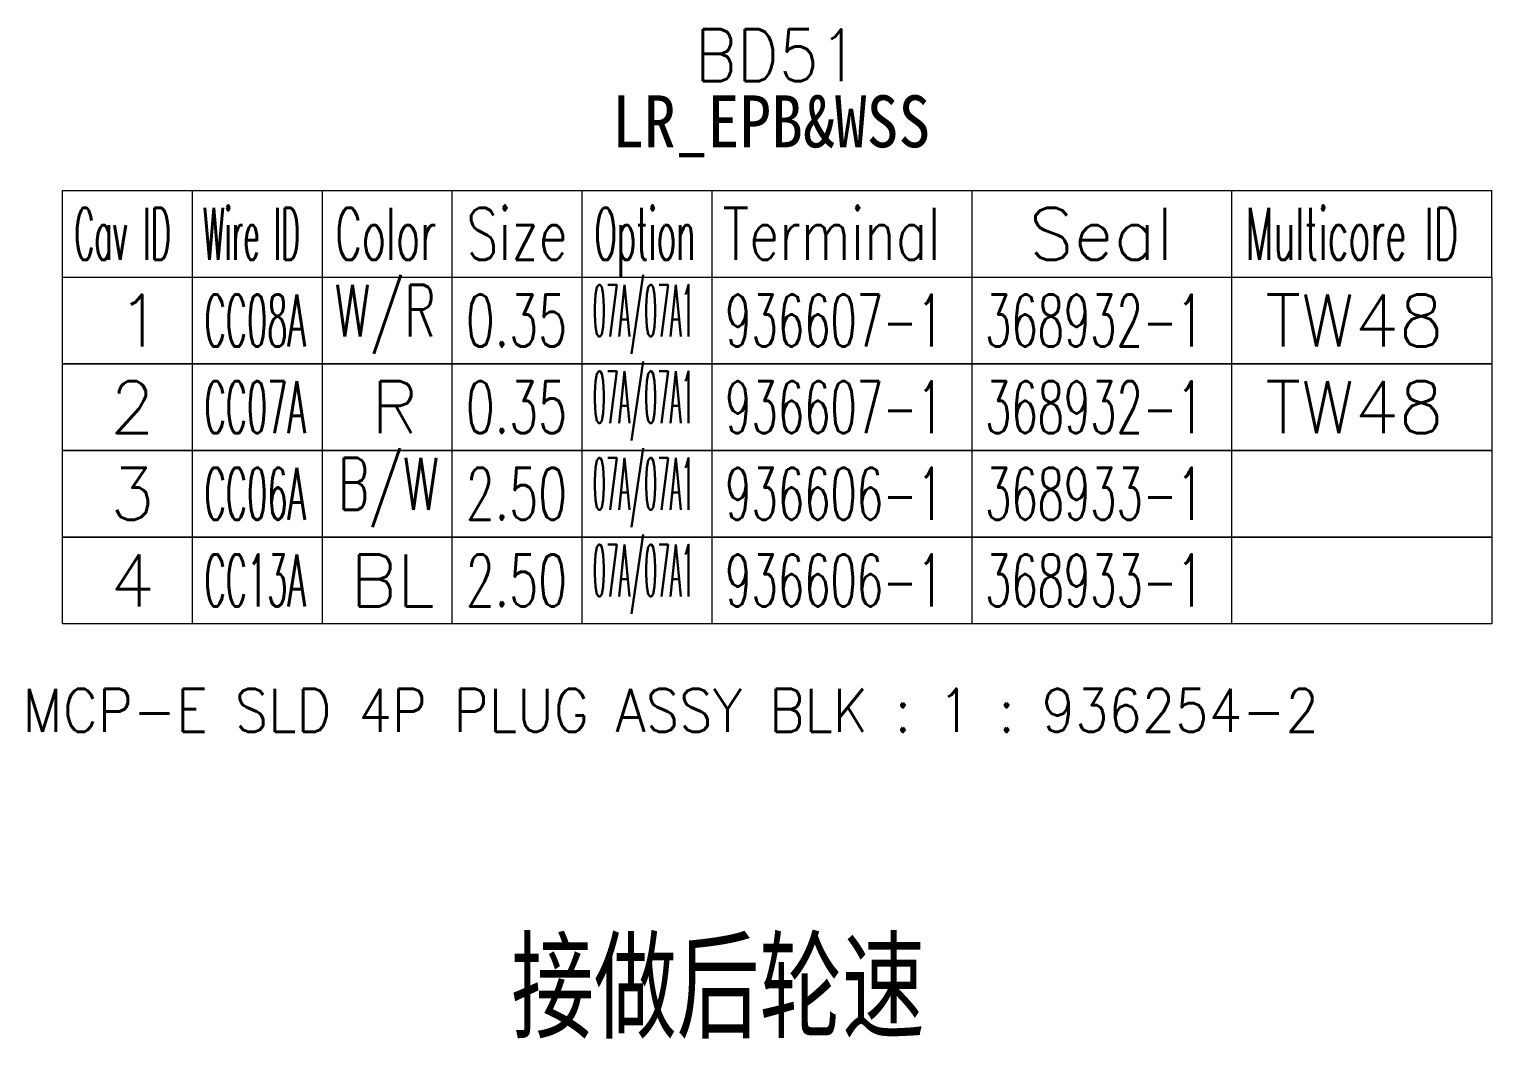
# Model space of a CAD drawing. Header units: inches. Extents: x 47316 to 59086, y 3141 to 11743.
# Drawn here: x 52897.5 to 52982, y 5954.1 to 6012.3 of the extents above; entities that cross this region are included whole.
import ezdxf

# ---------------------------------------------------------------- set-up
doc = ezdxf.new("R2010")
doc.units = ezdxf.units.IN
doc.header["$MEASUREMENT"] = 0
doc.styles.add('MtX_FangSong_GB2312', font='')
doc.styles.get("Standard").update_dxf_attribs({"font": ''})
doc.styles.get('MtX_FangSong_GB2312').set_extended_font_data('FangSong_GB2312')
doc.styles.get('Standard').set_extended_font_data('SimSun')

msp = doc.modelspace()

# ---------------------------------------------------------------- linework, layer by layer
at = {"color": 0, "linetype": 'Continuous', "lineweight": 15}
for p, q in [((52899.455, 6003.029), (52981.955, 6003.029)), ((52899.455, 5998.029), (52899.455, 6003.029)), ((52899.455, 5998.029), (52981.955, 5998.029))]:
    msp.add_line(p, q, dxfattribs=at)
at = {"color": 7, "linetype": 'Continuous', "lineweight": 15}
for p, q in [((52906.955, 5998.029), (52906.955, 6003.029)), ((52914.455, 5998.029), (52914.455, 6003.029)), ((52921.955, 5998.029), (52921.955, 6003.029)), ((52929.455, 5998.029), (52929.455, 6003.029)), ((52936.955, 5998.029), (52936.955, 6003.029)), ((52951.955, 5998.029), (52951.955, 6003.029)), ((52966.955, 5998.029), (52966.955, 6003.029)), ((52981.955, 5998.029), (52981.955, 6003.029))]:
    msp.add_line(p, q, dxfattribs=at)
at = {"color": 102, "linetype": 'Continuous', "lineweight": 15}
for p, q in [((52906.955, 5993.029), (52906.955, 5998.029)), ((52914.455, 5993.029), (52914.455, 5998.029)), ((52921.955, 5993.029), (52921.955, 5998.029)), ((52929.455, 5993.029), (52929.455, 5998.029)), ((52936.955, 5993.029), (52936.955, 5998.029)), ((52951.955, 5993.029), (52951.955, 5998.029)), ((52966.955, 5993.029), (52966.955, 5998.029)), ((52906.955, 5988.029), (52906.955, 5993.029)), ((52914.455, 5988.029), (52914.455, 5993.029)), ((52921.955, 5988.029), (52921.955, 5993.029)), ((52929.455, 5988.029), (52929.455, 5993.029)), ((52936.955, 5988.029), (52936.955, 5993.029)), ((52951.955, 5988.029), (52951.955, 5993.029)), ((52966.955, 5988.029), (52966.955, 5993.029)), ((52906.955, 5983.029), (52906.955, 5988.029)), ((52914.455, 5983.029), (52914.455, 5988.029)), ((52921.955, 5983.029), (52921.955, 5988.029)), ((52929.455, 5983.029), (52929.455, 5988.029)), ((52936.955, 5983.029), (52936.955, 5988.029)), ((52951.955, 5983.029), (52951.955, 5988.029)), ((52966.955, 5983.029), (52966.955, 5988.029)), ((52906.955, 5978.029), (52906.955, 5983.029)), ((52914.455, 5978.029), (52914.455, 5983.029)), ((52921.955, 5978.029), (52921.955, 5983.029)), ((52929.455, 5978.029), (52929.455, 5983.029)), ((52936.955, 5978.029), (52936.955, 5983.029)), ((52951.955, 5978.029), (52951.955, 5983.029)), ((52966.955, 5978.029), (52966.955, 5983.029))]:
    msp.add_line(p, q, dxfattribs=at)
at = {"color": 0, "linetype": 'Continuous', "lineweight": 15}
for points in [[(52899.455, 5993.029), (52899.455, 5998.029), (52981.955, 5998.029), (52981.955, 5993.029)], [(52899.455, 5988.029), (52899.455, 5993.029), (52981.955, 5993.029), (52981.955, 5988.029)], [(52899.455, 5983.029), (52899.455, 5988.029), (52981.955, 5988.029), (52981.955, 5983.029)], [(52899.455, 5978.029), (52899.455, 5983.029), (52981.955, 5983.029), (52981.955, 5978.029)]]:
    msp.add_lwpolyline(points, close=True, dxfattribs=at)

# ---------------------------------------------------------------- texts
at = {"color": 0, "style": 'MtX_FangSong_GB2312', "width": 0.7}
msp.add_text('接做后轮速', height=5, dxfattribs=at).set_placement((52925.357, 5954.628))
at = {"color": 6, "linetype": 'Continuous', "lineweight": 20, "char_height": 3, "attachment_point": 1}
for s, insert, width in [('\\Fromans.shx;\\W0.9000000000;\\T1.0000000000;\\o\\lBD51', (52935.948, 6012.346), 10.54286), ('\\f黑体|b0|i0|c1|p0;\\W0.9000000000;\\T1.0000000000;\\o\\lLR_EPB&WSS', (52931.179, 6008.529), 19.41573)]:
    msp.add_mtext(s, dxfattribs=dict(at, insert=insert, width=width))
at = {"color": 7, "linetype": 'Continuous', "lineweight": 15, "char_height": 3, "attachment_point": 1}
for s, insert, width in [('\\Fromans.shx;\\W0.4026548673;\\T1.0000000000;\\o\\lWire ID', (52907.57, 6002.029), 6.5), ('\\Fromans.shx;\\W0.7222222222;\\T1.0000000000;\\o\\lSize', (52922.764, 6002.029), 6.5), ('\\Fromans.shx;\\W0.4595959596;\\T1.0000000000;\\o\\lOption', (52930.152, 6002.029), 6.5), ('\\Fromans.shx;\\W0.7480916031;\\T1.0000000000;\\o\\lTerminal', (52937.562, 6002.029), 14), ('\\Fromans.shx;\\W0.5185185185;\\T1.0000000000;\\o\\lMulticore ID', (52967.751, 6002.029), 14), ('\\Fromans.shx;\\W0.4292452830;\\T1.0000000000;\\o\\lCav ID', (52900.139, 6002.029), 6.5), ('\\Fromans.shx;\\W0.5687500000;\\T1.0000000000;\\o\\lColor', (52915.199, 6002.029), 6.5), ('\\Fromans.shx;\\W1.0000000000;\\T1.0000000000;\\o\\lSeal', (52955.241, 6002.029), 9.28571), ('\\Fromans.shx;\\W1.0000000000;\\T1.0000000000;\\o\\l1', (52902.633, 5997.029), 2.85714), ('\\Fromans.shx;\\W1.0000000000;\\T1.0000000000;\\o\\l2', (52902.205, 5992.029), 2.85714), ('\\Fromans.shx;\\W1.0000000000;\\T1.0000000000;\\o\\l3', (52902.205, 5987.029), 2.85714), ('\\Fromans.shx;\\W1.0000000000;\\T1.0000000000;\\o\\l4', (52902.205, 5982.029), 2.85714)]:
    msp.add_mtext(s, dxfattribs=dict(at, insert=insert, width=width))
at = {"color": 140, "linetype": 'Continuous', "lineweight": 15, "char_height": 3, "attachment_point": 1}
for s, insert, width in [('\\Fromans.shx;\\W0.6791044776;\\T1.0000000000;\\o\\lW/R', (52915.149, 5997.6), 6.5), ('\\Fromans.shx;\\W0.2879746835;\\T1.0000000000;\\o\\l07A/07A1', (52930.078, 5997.6), 6.5), ('\\Fromans.shx;\\W0.5903614458;\\T1.0000000000;\\o\\l368932-1', (52952.708, 5997.029), 14), ('\\Fromans.shx;\\W0.2879746835;\\T1.0000000000;\\o\\l07A/07A1', (52930.078, 5992.6), 6.5), ('\\Fromans.shx;\\W1.0000000000;\\T1.0000000000;\\o\\lR', (52917.276, 5992.029), 3), ('\\Fromans.shx;\\W0.5903614458;\\T1.0000000000;\\o\\l368932-1', (52952.708, 5992.029), 14), ('\\Fromans.shx;\\W0.6791044776;\\T1.0000000000;\\o\\lB/W', (52915.343, 5987.6), 6.5), ('\\Fromans.shx;\\W0.2879746835;\\T1.0000000000;\\o\\l07A/07A1', (52930.078, 5987.6), 6.5), ('\\Fromans.shx;\\W0.5903614458;\\T1.0000000000;\\o\\l368933-1', (52952.708, 5987.029), 14), ('\\Fromans.shx;\\W0.2879746835;\\T1.0000000000;\\o\\l07A/07A1', (52930.078, 5982.6), 6.5), ('\\Fromans.shx;\\W1.0000000000;\\T1.0000000000;\\o\\lBL', (52916.062, 5982.029), 5.42857), ('\\Fromans.shx;\\W0.5903614458;\\T1.0000000000;\\o\\l368933-1', (52952.708, 5982.029), 14)]:
    msp.add_mtext(s, dxfattribs=dict(at, insert=insert, width=width))
at = {"color": 21, "linetype": 'Continuous', "lineweight": 15, "char_height": 3, "attachment_point": 1}
for s, insert, width in [('\\Fromans.shx;\\W0.4550000000;\\T1.0000000000;\\o\\lCC08A', (52907.65, 5997.029), 6.5), ('\\Fromans.shx;\\W0.6500000000;\\T1.0000000000;\\o\\l0.35', (52922.733, 5997.029), 6.5), ('\\Fromans.shx;\\W0.5903614458;\\T1.0000000000;\\o\\l936607-1', (52937.708, 5997.029), 14), ('\\Fromans.shx;\\W1.0000000000;\\T1.0000000000;\\o\\lTW48', (52968.883, 5997.029), 11.42857), ('\\Fromans.shx;\\W0.4550000000;\\T1.0000000000;\\o\\lCC07A', (52907.65, 5992.029), 6.5), ('\\Fromans.shx;\\W0.6500000000;\\T1.0000000000;\\o\\l0.35', (52922.733, 5992.029), 6.5), ('\\Fromans.shx;\\W0.5903614458;\\T1.0000000000;\\o\\l936607-1', (52937.708, 5992.029), 14), ('\\Fromans.shx;\\W1.0000000000;\\T1.0000000000;\\o\\lTW48', (52968.883, 5992.029), 11.42857), ('\\Fromans.shx;\\W0.4550000000;\\T1.0000000000;\\o\\lCC06A', (52907.65, 5987.029), 6.5), ('\\Fromans.shx;\\W0.6500000000;\\T1.0000000000;\\o\\l2.50', (52922.733, 5987.029), 6.5), ('\\Fromans.shx;\\W0.5903614458;\\T1.0000000000;\\o\\l936606-1', (52937.708, 5987.029), 14), ('\\Fromans.shx;\\W0.4550000000;\\T1.0000000000;\\o\\lCC13A', (52907.65, 5982.029), 6.5), ('\\Fromans.shx;\\W0.6500000000;\\T1.0000000000;\\o\\l2.50', (52922.733, 5982.029), 6.5), ('\\Fromans.shx;\\W0.5903614458;\\T1.0000000000;\\o\\l936606-1', (52937.708, 5982.029), 14)]:
    msp.add_mtext(s, dxfattribs=dict(at, insert=insert, width=width))
at = {"color": 42, "linetype": 'Continuous', "lineweight": 15, "insert": (52897.151, 5974.279), "char_height": 2.5, "width": 87.96429, "attachment_point": 1}
msp.add_mtext('\\Fromans.shx;\\W0.9000000000;\\T1.0000000000;\\o\\lMCP-E SLD 4P PLUG ASSY BLK : 1 : 936254-2', dxfattribs=at)

doc.saveas('drawing.dxf')
